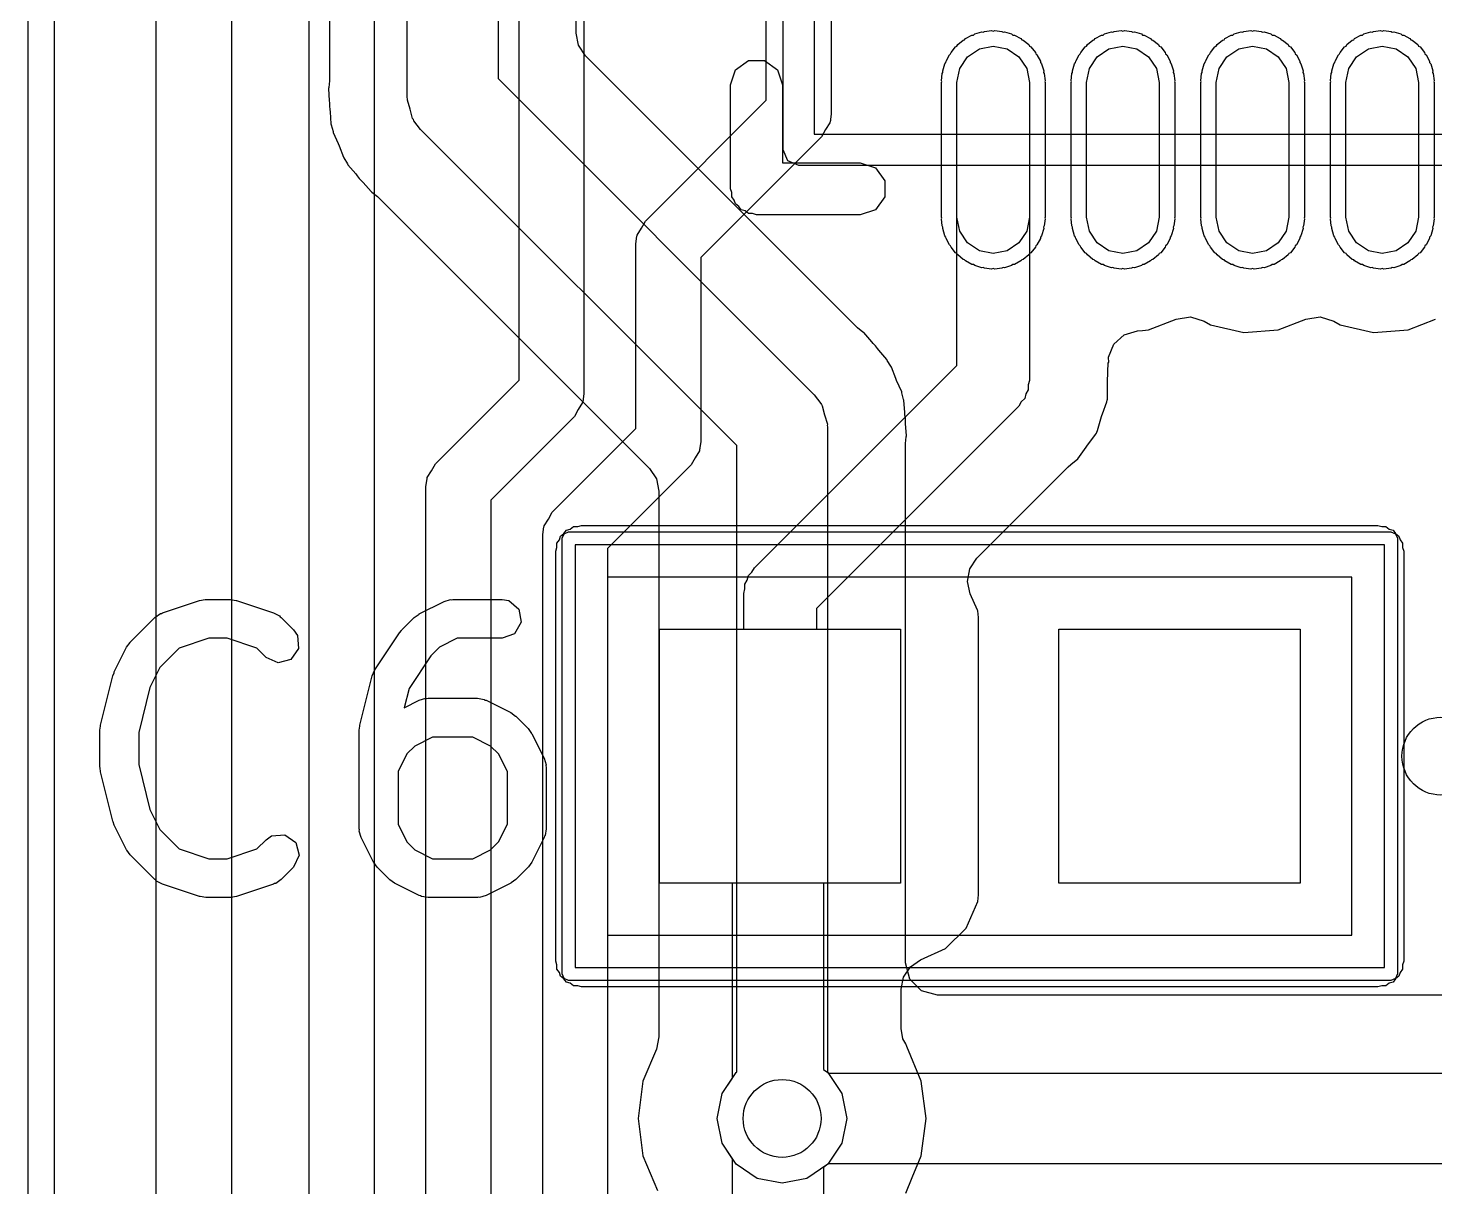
# Model space of a CAD drawing. Extents: x 2.76 to 4.68, y -4.29 to -3.
# Drawn here: x 2.7605 to 2.9741, y -3.6904 to -3.5145 of the extents above; entities that cross this region are included whole.
import ezdxf

# ---------------------------------------------------------------- set-up
doc = ezdxf.new("R2010")
doc.units = 0
doc.header["$MEASUREMENT"] = 0
doc.layers.add('BLACK', color=7, linetype='CONTINUOUS')

msp = doc.modelspace()

# ---------------------------------------------------------------- linework, layer by layer
at = {"layer": 'BLACK', "linetype": 'CONTINUOUS'}
for p, q in [((2.76055, -4.12598), (2.76055, -3.15748)), ((2.76449, -3.15748), (2.76449, -4.12598)), ((2.78, -4.06056), (2.78, -3.22239)), ((2.78, -3.52365), (2.78, -3.22239)), ((2.87516, -3.53295), (2.87516, -3.37547)), ((2.87988, -3.37783), (2.87988, -3.53059)), ((2.81811, -3.525), (2.81811, -3.39)), ((2.80628, -3.39254), (2.80628, -3.52246)), ((2.83189, -3.39285), (2.83189, -3.52215)), ((2.84372, -3.51522), (2.84372, -3.39978)), ((2.83508, -3.56791), (2.83508, -3.47)), ((2.84492, -3.47204), (2.84492, -3.56995)), ((2.7914, -3.47414), (2.7914, -3.8358)), ((2.80323, -3.83315), (2.80323, -3.4768)), ((2.81307, -3.47883), (2.81307, -3.83111)), ((2.8726, -3.52544), (2.8726, -3.50894)), ((2.88244, -3.50894), (2.88244, -3.52748)), ((2.84409, -3.51709), (2.84372, -3.51522)), ((2.90166, -3.51698), (2.90249, -3.51631)), ((2.90249, -3.51631), (2.90271, -3.51625)), ((2.90271, -3.51625), (2.90285, -3.51607)), ((2.90285, -3.51607), (2.9038, -3.51556)), ((2.9038, -3.51556), (2.90405, -3.51553)), ((2.90405, -3.51553), (2.90425, -3.51537)), ((2.90425, -3.51537), (2.90531, -3.51506)), ((2.90531, -3.51506), (2.90553, -3.51508)), ((2.90553, -3.51508), (2.90572, -3.51498)), ((2.90572, -3.51498), (2.90679, -3.51486)), ((2.90679, -3.51486), (2.90705, -3.51493)), ((2.90705, -3.51493), (2.90731, -3.51486)), ((2.90731, -3.51486), (2.90837, -3.51498)), ((2.90837, -3.51498), (2.90856, -3.51508)), ((2.90856, -3.51508), (2.90878, -3.51506)), ((2.90878, -3.51506), (2.90984, -3.51537)), ((2.90984, -3.51537), (2.91004, -3.51553)), ((2.91004, -3.51553), (2.9103, -3.51556)), ((2.9103, -3.51556), (2.91124, -3.51607)), ((2.91124, -3.51607), (2.91139, -3.51625)), ((2.91139, -3.51625), (2.9116, -3.51631)), ((2.9116, -3.51631), (2.91243, -3.51698)), ((2.92135, -3.51698), (2.92218, -3.51631)), ((2.92218, -3.51631), (2.92239, -3.51625)), ((2.92239, -3.51625), (2.92254, -3.51607)), ((2.92254, -3.51607), (2.92348, -3.51556)), ((2.92348, -3.51556), (2.92374, -3.51553)), ((2.92374, -3.51553), (2.92394, -3.51537)), ((2.92394, -3.51537), (2.925, -3.51506)), ((2.925, -3.51506), (2.92522, -3.51508)), ((2.92522, -3.51508), (2.92541, -3.51498)), ((2.92541, -3.51498), (2.92647, -3.51486)), ((2.92647, -3.51486), (2.92673, -3.51493)), ((2.92673, -3.51493), (2.92699, -3.51486)), ((2.92699, -3.51486), (2.92806, -3.51498)), ((2.92806, -3.51498), (2.92825, -3.51508)), ((2.92825, -3.51508), (2.92847, -3.51506)), ((2.92847, -3.51506), (2.92953, -3.51537)), ((2.92953, -3.51537), (2.92973, -3.51553)), ((2.92973, -3.51553), (2.92998, -3.51556)), ((2.92998, -3.51556), (2.93093, -3.51607)), ((2.93093, -3.51607), (2.93107, -3.51625)), ((2.93107, -3.51625), (2.93129, -3.51631)), ((2.93129, -3.51631), (2.93212, -3.51698)), ((2.94103, -3.51698), (2.94186, -3.51631)), ((2.94186, -3.51631), (2.94208, -3.51625)), ((2.94208, -3.51625), (2.94222, -3.51607)), ((2.94222, -3.51607), (2.94317, -3.51556)), ((2.94317, -3.51556), (2.94342, -3.51553)), ((2.94342, -3.51553), (2.94362, -3.51537)), ((2.94362, -3.51537), (2.94468, -3.51506)), ((2.94468, -3.51506), (2.9449, -3.51508)), ((2.9449, -3.51508), (2.94509, -3.51498)), ((2.94509, -3.51498), (2.94616, -3.51486)), ((2.94616, -3.51486), (2.94642, -3.51493)), ((2.94642, -3.51493), (2.94668, -3.51486)), ((2.94668, -3.51486), (2.94774, -3.51498)), ((2.94774, -3.51498), (2.94793, -3.51508)), ((2.94793, -3.51508), (2.94815, -3.51506)), ((2.94815, -3.51506), (2.94921, -3.51537)), ((2.94921, -3.51537), (2.94941, -3.51553)), ((2.94941, -3.51553), (2.94967, -3.51556)), ((2.94967, -3.51556), (2.95061, -3.51607)), ((2.95061, -3.51607), (2.95076, -3.51625)), ((2.95076, -3.51625), (2.95097, -3.51631)), ((2.95097, -3.51631), (2.9518, -3.51698)), ((2.96072, -3.51698), (2.96155, -3.51631)), ((2.96155, -3.51631), (2.96176, -3.51625)), ((2.96176, -3.51625), (2.96191, -3.51607)), ((2.96191, -3.51607), (2.96285, -3.51556)), ((2.96285, -3.51556), (2.96311, -3.51553)), ((2.96311, -3.51553), (2.96331, -3.51537)), ((2.96331, -3.51537), (2.96437, -3.51506)), ((2.96437, -3.51506), (2.96459, -3.51508)), ((2.96459, -3.51508), (2.96478, -3.51498)), ((2.96478, -3.51498), (2.96584, -3.51486)), ((2.96584, -3.51486), (2.9661, -3.51493)), ((2.9661, -3.51493), (2.96636, -3.51486)), ((2.96636, -3.51486), (2.96743, -3.51498)), ((2.96743, -3.51498), (2.96762, -3.51508)), ((2.96762, -3.51508), (2.96784, -3.51506)), ((2.96784, -3.51506), (2.9689, -3.51537)), ((2.9689, -3.51537), (2.9691, -3.51553)), ((2.9691, -3.51553), (2.96935, -3.51556)), ((2.96935, -3.51556), (2.9703, -3.51607)), ((2.9703, -3.51607), (2.97044, -3.51625)), ((2.97044, -3.51625), (2.97066, -3.51631)), ((2.97066, -3.51631), (2.97149, -3.51698)), ((2.84515, -3.51868), (2.84409, -3.51709)), ((2.88644, -3.55997), (2.84515, -3.51868)), ((2.89989, -3.51947), (2.9004, -3.51852)), ((2.9004, -3.51852), (2.90058, -3.51838)), ((2.90058, -3.51838), (2.90064, -3.51816)), ((2.90064, -3.51816), (2.90131, -3.51733)), ((2.90131, -3.51733), (2.90154, -3.51721)), ((2.90154, -3.51721), (2.90166, -3.51698)), ((2.90196, -3.52061), (2.90315, -3.51882)), ((2.90196, -3.52061), (2.90315, -3.51882)), ((2.90315, -3.51882), (2.90494, -3.51762)), ((2.90315, -3.51882), (2.90494, -3.51762)), ((2.90494, -3.51762), (2.90705, -3.5172)), ((2.90494, -3.51762), (2.90705, -3.5172)), ((2.90705, -3.5172), (2.90916, -3.51762)), ((2.90705, -3.5172), (2.90916, -3.51762)), ((2.90916, -3.51762), (2.91094, -3.51882)), ((2.90916, -3.51762), (2.91094, -3.51882)), ((2.91094, -3.51882), (2.91214, -3.52061)), ((2.91094, -3.51882), (2.91214, -3.52061)), ((2.91243, -3.51698), (2.91255, -3.51721)), ((2.91255, -3.51721), (2.91278, -3.51733)), ((2.91278, -3.51733), (2.91345, -3.51816)), ((2.91345, -3.51816), (2.91351, -3.51838)), ((2.91351, -3.51838), (2.91369, -3.51852)), ((2.91369, -3.51852), (2.9142, -3.51947)), ((2.91958, -3.51947), (2.92009, -3.51852)), ((2.92009, -3.51852), (2.92026, -3.51838)), ((2.92026, -3.51838), (2.92033, -3.51816)), ((2.92033, -3.51816), (2.921, -3.51733)), ((2.921, -3.51733), (2.92123, -3.51721)), ((2.92123, -3.51721), (2.92135, -3.51698)), ((2.92164, -3.52061), (2.92283, -3.51882)), ((2.92164, -3.52061), (2.92283, -3.51882)), ((2.92283, -3.51882), (2.92462, -3.51762)), ((2.92283, -3.51882), (2.92462, -3.51762)), ((2.92462, -3.51762), (2.92673, -3.5172)), ((2.92462, -3.51762), (2.92673, -3.5172)), ((2.92673, -3.5172), (2.92884, -3.51762)), ((2.92673, -3.5172), (2.92884, -3.51762)), ((2.92884, -3.51762), (2.93063, -3.51882)), ((2.92884, -3.51762), (2.93063, -3.51882)), ((2.93063, -3.51882), (2.93182, -3.52061)), ((2.93063, -3.51882), (2.93182, -3.52061)), ((2.93212, -3.51698), (2.93224, -3.51721)), ((2.93224, -3.51721), (2.93247, -3.51733)), ((2.93247, -3.51733), (2.93314, -3.51816)), ((2.93314, -3.51816), (2.9332, -3.51838)), ((2.9332, -3.51838), (2.93338, -3.51852)), ((2.93338, -3.51852), (2.93389, -3.51947)), ((2.93926, -3.51947), (2.93977, -3.51852)), ((2.93977, -3.51852), (2.93995, -3.51838)), ((2.93995, -3.51838), (2.94001, -3.51816)), ((2.94001, -3.51816), (2.94068, -3.51733)), ((2.94068, -3.51733), (2.94091, -3.51721)), ((2.94091, -3.51721), (2.94103, -3.51698)), ((2.94133, -3.52061), (2.94252, -3.51882)), ((2.94133, -3.52061), (2.94252, -3.51882)), ((2.94252, -3.51882), (2.94431, -3.51762)), ((2.94252, -3.51882), (2.94431, -3.51762)), ((2.94431, -3.51762), (2.94642, -3.5172)), ((2.94431, -3.51762), (2.94642, -3.5172)), ((2.94642, -3.5172), (2.94853, -3.51762)), ((2.94642, -3.5172), (2.94853, -3.51762)), ((2.94853, -3.51762), (2.95031, -3.51882)), ((2.94853, -3.51762), (2.95031, -3.51882)), ((2.95031, -3.51882), (2.95151, -3.52061)), ((2.95031, -3.51882), (2.95151, -3.52061)), ((2.9518, -3.51698), (2.95192, -3.51721)), ((2.95192, -3.51721), (2.95215, -3.51733)), ((2.95215, -3.51733), (2.95282, -3.51816)), ((2.95282, -3.51816), (2.95288, -3.51838)), ((2.95288, -3.51838), (2.95306, -3.51852)), ((2.95306, -3.51852), (2.95357, -3.51947)), ((2.95895, -3.51947), (2.95946, -3.51852)), ((2.95946, -3.51852), (2.95963, -3.51838)), ((2.95963, -3.51838), (2.9597, -3.51816)), ((2.9597, -3.51816), (2.96037, -3.51733)), ((2.96037, -3.51733), (2.9606, -3.51721)), ((2.9606, -3.51721), (2.96072, -3.51698)), ((2.96101, -3.52061), (2.9622, -3.51882)), ((2.96101, -3.52061), (2.9622, -3.51882)), ((2.9622, -3.51882), (2.96399, -3.51762)), ((2.9622, -3.51882), (2.96399, -3.51762)), ((2.96399, -3.51762), (2.9661, -3.5172)), ((2.96399, -3.51762), (2.9661, -3.5172)), ((2.9661, -3.5172), (2.96821, -3.51762)), ((2.9661, -3.5172), (2.96821, -3.51762)), ((2.96821, -3.51762), (2.97, -3.51882)), ((2.96821, -3.51762), (2.97, -3.51882)), ((2.97, -3.51882), (2.97119, -3.52061)), ((2.97, -3.51882), (2.97119, -3.52061)), ((2.97149, -3.51698), (2.97161, -3.51721)), ((2.97161, -3.51721), (2.97184, -3.51733)), ((2.97184, -3.51733), (2.97251, -3.51816)), ((2.97251, -3.51816), (2.97257, -3.51838)), ((2.97257, -3.51838), (2.97275, -3.51852)), ((2.97275, -3.51852), (2.97326, -3.51947)), ((2.86717, -3.52311), (2.86792, -3.5208)), ((2.86792, -3.5208), (2.86989, -3.51937)), ((2.86989, -3.51937), (2.87232, -3.51937)), ((2.87232, -3.51937), (2.87429, -3.5208)), ((2.87429, -3.5208), (2.87504, -3.52311)), ((2.89939, -3.52098), (2.8997, -3.51992)), ((2.89941, -3.5212), (2.89939, -3.52098)), ((2.8997, -3.51992), (2.89986, -3.51972)), ((2.89986, -3.51972), (2.89989, -3.51947)), ((2.90154, -3.52272), (2.90196, -3.52061)), ((2.90154, -3.52272), (2.90196, -3.52061)), ((2.91214, -3.52061), (2.91256, -3.52272)), ((2.91214, -3.52061), (2.91256, -3.52272)), ((2.9142, -3.51947), (2.91423, -3.51972)), ((2.91423, -3.51972), (2.91439, -3.51992)), ((2.91439, -3.51992), (2.91471, -3.52098)), ((2.91471, -3.52098), (2.91468, -3.5212)), ((2.91907, -3.52098), (2.91939, -3.51992)), ((2.9191, -3.5212), (2.91907, -3.52098)), ((2.91939, -3.51992), (2.91955, -3.51972)), ((2.91955, -3.51972), (2.91958, -3.51947)), ((2.92122, -3.52272), (2.92164, -3.52061)), ((2.92122, -3.52272), (2.92164, -3.52061)), ((2.93182, -3.52061), (2.93224, -3.52272)), ((2.93182, -3.52061), (2.93224, -3.52272)), ((2.93389, -3.51947), (2.93391, -3.51972)), ((2.93391, -3.51972), (2.93408, -3.51992)), ((2.93408, -3.51992), (2.93439, -3.52098)), ((2.93439, -3.52098), (2.93437, -3.5212)), ((2.93876, -3.52098), (2.93907, -3.51992)), ((2.93878, -3.5212), (2.93876, -3.52098)), ((2.93907, -3.51992), (2.93923, -3.51972)), ((2.93923, -3.51972), (2.93926, -3.51947)), ((2.94091, -3.52272), (2.94133, -3.52061)), ((2.94091, -3.52272), (2.94133, -3.52061)), ((2.95151, -3.52061), (2.95193, -3.52272)), ((2.95151, -3.52061), (2.95193, -3.52272)), ((2.95357, -3.51947), (2.9536, -3.51972)), ((2.9536, -3.51972), (2.95376, -3.51992)), ((2.95376, -3.51992), (2.95408, -3.52098)), ((2.95408, -3.52098), (2.95405, -3.5212)), ((2.95844, -3.52098), (2.95876, -3.51992)), ((2.95847, -3.5212), (2.95844, -3.52098)), ((2.95876, -3.51992), (2.95892, -3.51972)), ((2.95892, -3.51972), (2.95895, -3.51947)), ((2.96059, -3.52272), (2.96101, -3.52061)), ((2.96059, -3.52272), (2.96101, -3.52061)), ((2.97119, -3.52061), (2.97161, -3.52272)), ((2.97119, -3.52061), (2.97161, -3.52272)), ((2.97326, -3.51947), (2.97328, -3.51972)), ((2.97328, -3.51972), (2.97345, -3.51992)), ((2.97345, -3.51992), (2.97376, -3.52098)), ((2.97376, -3.52098), (2.97374, -3.5212)), ((2.80628, -3.52246), (2.80617, -3.5235)), ((2.83189, -3.52215), (2.87987, -3.57013)), ((2.86717, -3.53886), (2.86717, -3.52311)), ((2.87504, -3.52311), (2.87504, -3.53492)), ((2.89917, -3.52272), (2.89923, -3.52259)), ((2.89917, -3.54319), (2.89917, -3.52272)), ((2.89919, -3.52246), (2.89931, -3.52139)), ((2.89923, -3.52259), (2.89919, -3.52246)), ((2.89931, -3.52139), (2.89941, -3.5212)), ((2.90154, -3.53295), (2.90154, -3.52272)), ((2.90154, -3.54319), (2.90154, -3.52272)), ((2.91256, -3.52272), (2.91256, -3.53295)), ((2.91256, -3.52272), (2.91256, -3.54319)), ((2.91468, -3.5212), (2.91479, -3.52139)), ((2.91479, -3.52139), (2.91491, -3.52246)), ((2.91491, -3.52246), (2.91487, -3.52259)), ((2.91487, -3.52259), (2.91492, -3.52272)), ((2.91492, -3.52272), (2.91492, -3.54319)), ((2.91886, -3.52272), (2.91891, -3.52259)), ((2.91886, -3.54319), (2.91886, -3.52272)), ((2.91887, -3.52246), (2.91899, -3.52139)), ((2.91891, -3.52259), (2.91887, -3.52246)), ((2.91899, -3.52139), (2.9191, -3.5212)), ((2.92122, -3.54319), (2.92122, -3.52272)), ((2.92122, -3.54319), (2.92122, -3.52272)), ((2.93224, -3.52272), (2.93224, -3.54319)), ((2.93224, -3.52272), (2.93224, -3.54319)), ((2.93437, -3.5212), (2.93447, -3.52139)), ((2.93447, -3.52139), (2.93459, -3.52246)), ((2.93459, -3.52246), (2.93455, -3.52259)), ((2.93455, -3.52259), (2.93461, -3.52272)), ((2.93461, -3.52272), (2.93461, -3.54319)), ((2.93854, -3.52272), (2.9386, -3.52259)), ((2.93854, -3.54319), (2.93854, -3.52272)), ((2.93856, -3.52246), (2.93868, -3.52139)), ((2.9386, -3.52259), (2.93856, -3.52246)), ((2.93868, -3.52139), (2.93878, -3.5212)), ((2.94091, -3.54319), (2.94091, -3.52272)), ((2.94091, -3.54319), (2.94091, -3.52272)), ((2.95193, -3.52272), (2.95193, -3.54319)), ((2.95193, -3.52272), (2.95193, -3.54319)), ((2.95405, -3.5212), (2.95416, -3.52139)), ((2.95416, -3.52139), (2.95428, -3.52246)), ((2.95428, -3.52246), (2.95424, -3.52259)), ((2.95424, -3.52259), (2.95429, -3.52272)), ((2.95429, -3.52272), (2.95429, -3.54319)), ((2.95823, -3.52272), (2.95828, -3.52259)), ((2.95823, -3.54319), (2.95823, -3.52272)), ((2.95824, -3.52246), (2.95836, -3.52139)), ((2.95828, -3.52259), (2.95824, -3.52246)), ((2.95836, -3.52139), (2.95847, -3.5212)), ((2.96059, -3.54319), (2.96059, -3.52272)), ((2.96059, -3.54319), (2.96059, -3.52272)), ((2.97161, -3.52272), (2.97161, -3.54319)), ((2.97161, -3.52272), (2.97161, -3.54319)), ((2.97374, -3.5212), (2.97384, -3.52139)), ((2.97384, -3.52139), (2.97396, -3.52246)), ((2.97396, -3.52246), (2.97392, -3.52259)), ((2.97392, -3.52259), (2.97398, -3.52272)), ((2.97398, -3.52272), (2.97398, -3.54319)), ((2.78, -4.06056), (2.78, -3.52365)), ((2.80617, -3.5235), (2.80614, -3.52365)), ((2.80614, -3.52365), (2.80627, -3.5255)), ((2.81816, -3.52521), (2.81811, -3.525)), ((2.81812, -3.52542), (2.81816, -3.52521)), ((2.81855, -3.5268), (2.81812, -3.52542)), ((2.85424, -3.5438), (2.8726, -3.52544)), ((2.80627, -3.5255), (2.80628, -3.52584)), ((2.80628, -3.52584), (2.80628, -3.52634)), ((2.80628, -3.52634), (2.80635, -3.52683)), ((2.80635, -3.52683), (2.80639, -3.52718)), ((2.80639, -3.52718), (2.80652, -3.52902)), ((2.8189, -3.5282), (2.81855, -3.5268)), ((2.88244, -3.52748), (2.88232, -3.52835)), ((2.80652, -3.52902), (2.80657, -3.52916)), ((2.80657, -3.52916), (2.80683, -3.53018)), ((2.81904, -3.52836), (2.8189, -3.5282)), ((2.8191, -3.52856), (2.81904, -3.52836)), ((2.82013, -3.52987), (2.8191, -3.52856)), ((2.88224, -3.52887), (2.88158, -3.52989)), ((2.88228, -3.52862), (2.88224, -3.52887)), ((2.88233, -3.52853), (2.88228, -3.52862)), ((2.88232, -3.52835), (2.88233, -3.52853)), ((2.80683, -3.53018), (2.80685, -3.5303)), ((2.80685, -3.5303), (2.80685, -3.53033)), ((2.80685, -3.53033), (2.80762, -3.53201)), ((2.86811, -3.57785), (2.82013, -3.52987)), ((2.881, -3.53096), (2.86264, -3.54932)), ((2.87988, -3.53059), (3.03264, -3.53059)), ((2.88158, -3.52989), (2.881, -3.53096)), ((2.80762, -3.53201), (2.80775, -3.53233)), ((2.80775, -3.53233), (2.8084, -3.53406)), ((2.87585, -3.53462), (2.87516, -3.53295)), ((2.90154, -3.56567), (2.90154, -3.53295)), ((2.91256, -3.53295), (2.91256, -3.56795)), ((2.8084, -3.53406), (2.80849, -3.53419)), ((2.80849, -3.53419), (2.80903, -3.53508)), ((2.80903, -3.53508), (2.80909, -3.53523)), ((2.80909, -3.53523), (2.8103, -3.53662)), ((2.87504, -3.53492), (2.88685, -3.53492)), ((2.87752, -3.53531), (2.87585, -3.53462)), ((3.035, -3.53531), (2.87752, -3.53531)), ((2.88685, -3.53492), (2.88916, -3.53567)), ((2.88916, -3.53567), (2.89059, -3.53764)), ((2.8103, -3.53662), (2.81052, -3.53689)), ((2.81052, -3.53689), (2.81082, -3.53729)), ((2.81082, -3.53729), (2.81117, -3.53764)), ((2.81117, -3.53764), (2.8114, -3.5379)), ((2.8114, -3.5379), (2.81261, -3.53929)), ((2.89059, -3.53764), (2.89059, -3.54007)), ((2.81261, -3.53929), (2.81274, -3.53938)), ((2.81274, -3.53938), (2.81356, -3.54003)), ((2.81356, -3.54003), (2.85485, -3.58132)), ((2.86736, -3.53945), (2.86717, -3.53886)), ((2.86736, -3.54007), (2.86736, -3.53945)), ((2.86772, -3.54058), (2.86736, -3.54007)), ((2.89059, -3.54007), (2.88916, -3.54204)), ((2.86792, -3.54117), (2.86772, -3.54058)), ((2.86842, -3.54154), (2.86792, -3.54117)), ((2.86879, -3.54204), (2.86842, -3.54154)), ((2.86938, -3.54224), (2.86879, -3.54204)), ((2.86989, -3.5426), (2.86938, -3.54224)), ((2.88916, -3.54204), (2.88685, -3.5428)), ((2.85365, -3.54487), (2.85424, -3.5438)), ((2.87051, -3.5426), (2.86989, -3.5426)), ((2.8711, -3.5428), (2.87051, -3.5426)), ((2.88685, -3.5428), (2.8711, -3.5428)), ((2.89923, -3.54332), (2.89917, -3.54319)), ((2.89919, -3.54345), (2.89923, -3.54332)), ((2.89931, -3.54451), (2.89919, -3.54345)), ((2.89941, -3.5447), (2.89931, -3.54451)), ((2.90196, -3.5453), (2.90154, -3.54319)), ((2.91256, -3.54319), (2.91214, -3.5453)), ((2.91479, -3.54451), (2.91468, -3.5447)), ((2.91491, -3.54345), (2.91479, -3.54451)), ((2.91492, -3.54319), (2.91487, -3.54332)), ((2.91487, -3.54332), (2.91491, -3.54345)), ((2.91891, -3.54332), (2.91886, -3.54319)), ((2.91887, -3.54345), (2.91891, -3.54332)), ((2.91899, -3.54451), (2.91887, -3.54345)), ((2.9191, -3.5447), (2.91899, -3.54451)), ((2.92164, -3.5453), (2.92122, -3.54319)), ((2.92164, -3.5453), (2.92122, -3.54319)), ((2.93224, -3.54319), (2.93182, -3.5453)), ((2.93224, -3.54319), (2.93182, -3.5453)), ((2.93447, -3.54451), (2.93437, -3.5447)), ((2.93459, -3.54345), (2.93447, -3.54451)), ((2.93461, -3.54319), (2.93455, -3.54332)), ((2.93455, -3.54332), (2.93459, -3.54345)), ((2.9386, -3.54332), (2.93854, -3.54319)), ((2.93856, -3.54345), (2.9386, -3.54332)), ((2.93868, -3.54451), (2.93856, -3.54345)), ((2.93878, -3.5447), (2.93868, -3.54451)), ((2.94133, -3.5453), (2.94091, -3.54319)), ((2.94133, -3.5453), (2.94091, -3.54319)), ((2.95193, -3.54319), (2.95151, -3.5453)), ((2.95193, -3.54319), (2.95151, -3.5453)), ((2.95416, -3.54451), (2.95405, -3.5447)), ((2.95428, -3.54345), (2.95416, -3.54451)), ((2.95429, -3.54319), (2.95424, -3.54332)), ((2.95424, -3.54332), (2.95428, -3.54345)), ((2.95828, -3.54332), (2.95823, -3.54319)), ((2.95824, -3.54345), (2.95828, -3.54332)), ((2.95836, -3.54451), (2.95824, -3.54345)), ((2.95847, -3.5447), (2.95836, -3.54451)), ((2.96101, -3.5453), (2.96059, -3.54319)), ((2.96101, -3.5453), (2.96059, -3.54319)), ((2.97161, -3.54319), (2.97119, -3.5453)), ((2.97161, -3.54319), (2.97119, -3.5453)), ((2.97384, -3.54451), (2.97374, -3.5447)), ((2.97396, -3.54345), (2.97384, -3.54451)), ((2.97398, -3.54319), (2.97392, -3.54332)), ((2.97392, -3.54332), (2.97396, -3.54345)), ((2.8528, -3.54728), (2.85292, -3.54641)), ((2.85291, -3.54624), (2.85296, -3.54614)), ((2.85292, -3.54641), (2.85291, -3.54624)), ((2.85296, -3.54614), (2.85299, -3.5459)), ((2.85299, -3.5459), (2.85365, -3.54487)), ((2.89939, -3.54492), (2.89941, -3.5447)), ((2.8997, -3.54599), (2.89939, -3.54492)), ((2.89986, -3.54619), (2.8997, -3.54599)), ((2.89989, -3.54644), (2.89986, -3.54619)), ((2.9004, -3.54738), (2.89989, -3.54644)), ((2.90315, -3.54709), (2.90196, -3.5453)), ((2.91214, -3.5453), (2.91094, -3.54709)), ((2.9142, -3.54644), (2.91369, -3.54738)), ((2.91423, -3.54619), (2.9142, -3.54644)), ((2.91439, -3.54599), (2.91423, -3.54619)), ((2.91471, -3.54492), (2.91439, -3.54599)), ((2.91468, -3.5447), (2.91471, -3.54492)), ((2.91907, -3.54492), (2.9191, -3.5447)), ((2.91939, -3.54599), (2.91907, -3.54492)), ((2.91955, -3.54619), (2.91939, -3.54599)), ((2.91958, -3.54644), (2.91955, -3.54619)), ((2.92009, -3.54738), (2.91958, -3.54644)), ((2.92283, -3.54709), (2.92164, -3.5453)), ((2.92283, -3.54709), (2.92164, -3.5453)), ((2.93182, -3.5453), (2.93063, -3.54709)), ((2.93182, -3.5453), (2.93063, -3.54709)), ((2.93389, -3.54644), (2.93338, -3.54738)), ((2.93391, -3.54619), (2.93389, -3.54644)), ((2.93408, -3.54599), (2.93391, -3.54619)), ((2.93439, -3.54492), (2.93408, -3.54599)), ((2.93437, -3.5447), (2.93439, -3.54492)), ((2.93876, -3.54492), (2.93878, -3.5447)), ((2.93907, -3.54599), (2.93876, -3.54492)), ((2.93923, -3.54619), (2.93907, -3.54599)), ((2.93926, -3.54644), (2.93923, -3.54619)), ((2.93977, -3.54738), (2.93926, -3.54644)), ((2.94252, -3.54709), (2.94133, -3.5453)), ((2.94252, -3.54709), (2.94133, -3.5453)), ((2.95151, -3.5453), (2.95031, -3.54709)), ((2.95151, -3.5453), (2.95031, -3.54709)), ((2.95357, -3.54644), (2.95306, -3.54738)), ((2.9536, -3.54619), (2.95357, -3.54644)), ((2.95376, -3.54599), (2.9536, -3.54619)), ((2.95408, -3.54492), (2.95376, -3.54599)), ((2.95405, -3.5447), (2.95408, -3.54492)), ((2.95844, -3.54492), (2.95847, -3.5447)), ((2.95876, -3.54599), (2.95844, -3.54492)), ((2.95892, -3.54619), (2.95876, -3.54599)), ((2.95895, -3.54644), (2.95892, -3.54619)), ((2.95946, -3.54738), (2.95895, -3.54644)), ((2.9622, -3.54709), (2.96101, -3.5453)), ((2.9622, -3.54709), (2.96101, -3.5453)), ((2.97119, -3.5453), (2.97, -3.54709)), ((2.97119, -3.5453), (2.97, -3.54709)), ((2.97326, -3.54644), (2.97275, -3.54738)), ((2.97328, -3.54619), (2.97326, -3.54644)), ((2.97345, -3.54599), (2.97328, -3.54619)), ((2.97376, -3.54492), (2.97345, -3.54599)), ((2.97374, -3.5447), (2.97376, -3.54492)), ((2.8528, -3.57524), (2.8528, -3.54728)), ((2.90058, -3.54753), (2.9004, -3.54738)), ((2.90064, -3.54775), (2.90058, -3.54753)), ((2.90131, -3.54857), (2.90064, -3.54775)), ((2.90154, -3.5487), (2.90131, -3.54857)), ((2.90166, -3.54892), (2.90154, -3.5487)), ((2.90249, -3.54959), (2.90166, -3.54892)), ((2.90494, -3.54828), (2.90315, -3.54709)), ((2.90705, -3.5487), (2.90494, -3.54828)), ((2.90916, -3.54828), (2.90705, -3.5487)), ((2.91094, -3.54709), (2.90916, -3.54828)), ((2.91243, -3.54892), (2.9116, -3.54959)), ((2.91255, -3.5487), (2.91243, -3.54892)), ((2.91278, -3.54857), (2.91255, -3.5487)), ((2.91345, -3.54775), (2.91278, -3.54857)), ((2.91351, -3.54753), (2.91345, -3.54775)), ((2.91369, -3.54738), (2.91351, -3.54753)), ((2.92026, -3.54753), (2.92009, -3.54738)), ((2.92033, -3.54775), (2.92026, -3.54753)), ((2.921, -3.54857), (2.92033, -3.54775)), ((2.92123, -3.5487), (2.921, -3.54857)), ((2.92135, -3.54892), (2.92123, -3.5487)), ((2.92218, -3.54959), (2.92135, -3.54892)), ((2.92462, -3.54828), (2.92283, -3.54709)), ((2.92462, -3.54828), (2.92283, -3.54709)), ((2.92673, -3.5487), (2.92462, -3.54828)), ((2.92673, -3.5487), (2.92462, -3.54828)), ((2.92884, -3.54828), (2.92673, -3.5487)), ((2.92884, -3.54828), (2.92673, -3.5487)), ((2.93063, -3.54709), (2.92884, -3.54828)), ((2.93063, -3.54709), (2.92884, -3.54828)), ((2.93212, -3.54892), (2.93129, -3.54959)), ((2.93224, -3.5487), (2.93212, -3.54892)), ((2.93247, -3.54857), (2.93224, -3.5487)), ((2.93314, -3.54775), (2.93247, -3.54857)), ((2.9332, -3.54753), (2.93314, -3.54775)), ((2.93338, -3.54738), (2.9332, -3.54753)), ((2.93995, -3.54753), (2.93977, -3.54738)), ((2.94001, -3.54775), (2.93995, -3.54753)), ((2.94068, -3.54857), (2.94001, -3.54775)), ((2.94091, -3.5487), (2.94068, -3.54857)), ((2.94103, -3.54892), (2.94091, -3.5487)), ((2.94186, -3.54959), (2.94103, -3.54892)), ((2.94431, -3.54828), (2.94252, -3.54709)), ((2.94431, -3.54828), (2.94252, -3.54709)), ((2.94642, -3.5487), (2.94431, -3.54828)), ((2.94642, -3.5487), (2.94431, -3.54828)), ((2.94853, -3.54828), (2.94642, -3.5487)), ((2.94853, -3.54828), (2.94642, -3.5487)), ((2.95031, -3.54709), (2.94853, -3.54828)), ((2.95031, -3.54709), (2.94853, -3.54828)), ((2.9518, -3.54892), (2.95097, -3.54959)), ((2.95192, -3.5487), (2.9518, -3.54892)), ((2.95215, -3.54857), (2.95192, -3.5487)), ((2.95282, -3.54775), (2.95215, -3.54857)), ((2.95288, -3.54753), (2.95282, -3.54775)), ((2.95306, -3.54738), (2.95288, -3.54753)), ((2.95963, -3.54753), (2.95946, -3.54738)), ((2.9597, -3.54775), (2.95963, -3.54753)), ((2.96037, -3.54857), (2.9597, -3.54775)), ((2.9606, -3.5487), (2.96037, -3.54857)), ((2.96072, -3.54892), (2.9606, -3.5487)), ((2.96155, -3.54959), (2.96072, -3.54892)), ((2.96399, -3.54828), (2.9622, -3.54709)), ((2.96399, -3.54828), (2.9622, -3.54709)), ((2.9661, -3.5487), (2.96399, -3.54828)), ((2.9661, -3.5487), (2.96399, -3.54828)), ((2.96821, -3.54828), (2.9661, -3.5487)), ((2.96821, -3.54828), (2.9661, -3.5487)), ((2.97, -3.54709), (2.96821, -3.54828)), ((2.97, -3.54709), (2.96821, -3.54828)), ((2.97149, -3.54892), (2.97066, -3.54959)), ((2.97161, -3.5487), (2.97149, -3.54892)), ((2.97184, -3.54857), (2.97161, -3.5487)), ((2.97251, -3.54775), (2.97184, -3.54857)), ((2.97257, -3.54753), (2.97251, -3.54775)), ((2.97275, -3.54738), (2.97257, -3.54753)), ((2.86264, -3.54932), (2.86264, -3.57728)), ((2.90271, -3.54966), (2.90249, -3.54959)), ((2.90285, -3.54983), (2.90271, -3.54966)), ((2.9038, -3.55034), (2.90285, -3.54983)), ((2.90405, -3.55037), (2.9038, -3.55034)), ((2.90425, -3.55053), (2.90405, -3.55037)), ((2.90531, -3.55085), (2.90425, -3.55053)), ((2.90553, -3.55082), (2.90531, -3.55085)), ((2.90572, -3.55093), (2.90553, -3.55082)), ((2.90679, -3.55105), (2.90572, -3.55093)), ((2.90705, -3.55097), (2.90679, -3.55105)), ((2.90731, -3.55105), (2.90705, -3.55097)), ((2.90837, -3.55093), (2.90731, -3.55105)), ((2.90856, -3.55082), (2.90837, -3.55093)), ((2.90878, -3.55085), (2.90856, -3.55082)), ((2.90984, -3.55053), (2.90878, -3.55085)), ((2.91004, -3.55037), (2.90984, -3.55053)), ((2.9103, -3.55034), (2.91004, -3.55037)), ((2.91124, -3.54983), (2.9103, -3.55034)), ((2.91139, -3.54966), (2.91124, -3.54983)), ((2.9116, -3.54959), (2.91139, -3.54966)), ((2.92239, -3.54966), (2.92218, -3.54959)), ((2.92254, -3.54983), (2.92239, -3.54966)), ((2.92348, -3.55034), (2.92254, -3.54983)), ((2.92374, -3.55037), (2.92348, -3.55034)), ((2.92394, -3.55053), (2.92374, -3.55037)), ((2.925, -3.55085), (2.92394, -3.55053)), ((2.92522, -3.55082), (2.925, -3.55085)), ((2.92541, -3.55093), (2.92522, -3.55082)), ((2.92647, -3.55105), (2.92541, -3.55093)), ((2.92673, -3.55097), (2.92647, -3.55105)), ((2.92699, -3.55105), (2.92673, -3.55097)), ((2.92806, -3.55093), (2.92699, -3.55105)), ((2.92825, -3.55082), (2.92806, -3.55093)), ((2.92847, -3.55085), (2.92825, -3.55082)), ((2.92953, -3.55053), (2.92847, -3.55085)), ((2.92973, -3.55037), (2.92953, -3.55053)), ((2.92998, -3.55034), (2.92973, -3.55037)), ((2.93093, -3.54983), (2.92998, -3.55034)), ((2.93107, -3.54966), (2.93093, -3.54983)), ((2.93129, -3.54959), (2.93107, -3.54966)), ((2.94208, -3.54966), (2.94186, -3.54959)), ((2.94222, -3.54983), (2.94208, -3.54966)), ((2.94317, -3.55034), (2.94222, -3.54983)), ((2.94342, -3.55037), (2.94317, -3.55034)), ((2.94362, -3.55053), (2.94342, -3.55037)), ((2.94468, -3.55085), (2.94362, -3.55053)), ((2.9449, -3.55082), (2.94468, -3.55085)), ((2.94509, -3.55093), (2.9449, -3.55082)), ((2.94616, -3.55105), (2.94509, -3.55093)), ((2.94642, -3.55097), (2.94616, -3.55105)), ((2.94668, -3.55105), (2.94642, -3.55097)), ((2.94774, -3.55093), (2.94668, -3.55105)), ((2.94793, -3.55082), (2.94774, -3.55093)), ((2.94815, -3.55085), (2.94793, -3.55082)), ((2.94921, -3.55053), (2.94815, -3.55085)), ((2.94941, -3.55037), (2.94921, -3.55053)), ((2.94967, -3.55034), (2.94941, -3.55037)), ((2.95061, -3.54983), (2.94967, -3.55034)), ((2.95076, -3.54966), (2.95061, -3.54983)), ((2.95097, -3.54959), (2.95076, -3.54966)), ((2.96176, -3.54966), (2.96155, -3.54959)), ((2.96191, -3.54983), (2.96176, -3.54966)), ((2.96285, -3.55034), (2.96191, -3.54983)), ((2.96311, -3.55037), (2.96285, -3.55034)), ((2.96331, -3.55053), (2.96311, -3.55037)), ((2.96437, -3.55085), (2.96331, -3.55053)), ((2.96459, -3.55082), (2.96437, -3.55085)), ((2.96478, -3.55093), (2.96459, -3.55082)), ((2.96584, -3.55105), (2.96478, -3.55093)), ((2.9661, -3.55097), (2.96584, -3.55105)), ((2.96636, -3.55105), (2.9661, -3.55097)), ((2.96743, -3.55093), (2.96636, -3.55105)), ((2.96762, -3.55082), (2.96743, -3.55093)), ((2.96784, -3.55085), (2.96762, -3.55082)), ((2.9689, -3.55053), (2.96784, -3.55085)), ((2.9691, -3.55037), (2.9689, -3.55053)), ((2.96935, -3.55034), (2.9691, -3.55037)), ((2.9703, -3.54983), (2.96935, -3.55034)), ((2.97044, -3.54966), (2.9703, -3.54983)), ((2.97066, -3.54959), (2.97044, -3.54966)), ((2.93063, -3.56029), (2.93482, -3.55864)), ((2.93482, -3.55864), (2.93697, -3.55832)), ((2.93697, -3.55832), (2.93905, -3.55896)), ((2.93905, -3.55896), (2.94001, -3.55952)), ((2.94001, -3.55952), (2.94511, -3.56068)), ((2.95032, -3.56029), (2.95451, -3.55864)), ((2.95451, -3.55864), (2.95666, -3.55832)), ((2.95666, -3.55832), (2.95873, -3.55896)), ((2.95873, -3.55896), (2.95969, -3.55952)), ((2.95969, -3.55952), (2.96479, -3.56068)), ((2.97001, -3.56029), (2.97419, -3.55864)), ((2.88726, -3.56062), (2.88644, -3.55997)), ((2.88739, -3.56071), (2.88726, -3.56062)), ((2.8886, -3.5621), (2.88739, -3.56071)), ((2.92536, -3.56246), (2.92694, -3.56103)), ((2.92694, -3.56103), (2.92897, -3.56041)), ((2.92897, -3.56041), (2.92971, -3.56036)), ((2.92971, -3.56036), (2.93063, -3.56029)), ((2.94511, -3.56068), (2.95032, -3.56029)), ((2.96479, -3.56068), (2.97001, -3.56029)), ((2.88883, -3.56236), (2.8886, -3.5621)), ((2.88918, -3.56271), (2.88883, -3.56236)), ((2.88948, -3.56311), (2.88918, -3.56271)), ((2.88918, -3.56271), (2.88918, -3.56271)), ((2.88918, -3.56271), (2.88918, -3.56271)), ((2.8897, -3.56338), (2.88948, -3.56311)), ((2.89091, -3.56477), (2.8897, -3.56338)), ((2.92453, -3.56442), (2.92536, -3.56246)), ((2.87079, -3.59642), (2.90154, -3.56567)), ((2.89097, -3.56492), (2.89091, -3.56477)), ((2.89151, -3.56581), (2.89097, -3.56492)), ((2.8916, -3.56594), (2.89151, -3.56581)), ((2.89225, -3.56767), (2.8916, -3.56594)), ((2.92439, -3.56819), (2.9245, -3.56525)), ((2.9245, -3.56525), (2.92457, -3.56526)), ((2.92457, -3.56526), (2.92453, -3.56442)), ((2.82239, -3.5806), (2.83508, -3.56791)), ((2.89238, -3.56799), (2.89225, -3.56767)), ((2.89315, -3.56967), (2.89238, -3.56799)), ((2.91256, -3.56795), (2.91237, -3.56865)), ((2.84492, -3.56995), (2.8448, -3.57081)), ((2.87987, -3.57013), (2.8809, -3.57144)), ((2.89317, -3.56982), (2.89315, -3.56967)), ((2.89315, -3.56967), (2.89315, -3.56967)), ((2.89343, -3.57084), (2.89317, -3.56982)), ((2.91201, -3.57001), (2.91182, -3.57071)), ((2.91237, -3.56938), (2.91201, -3.57001)), ((2.91237, -3.56865), (2.91237, -3.56938)), ((2.92439, -3.56837), (2.92439, -3.56819)), ((2.92439, -3.57081), (2.92439, -3.56837)), ((2.84406, -3.57236), (2.84348, -3.57342)), ((2.84472, -3.57133), (2.84406, -3.57236)), ((2.84476, -3.57109), (2.84472, -3.57133)), ((2.84481, -3.57099), (2.84476, -3.57109)), ((2.8448, -3.57081), (2.84481, -3.57099)), ((2.91094, -3.57185), (2.8802, -3.6026)), ((2.8809, -3.57144), (2.88096, -3.57164)), ((2.88096, -3.57164), (2.8811, -3.5718)), ((2.8811, -3.5718), (2.88145, -3.5732)), ((2.89348, -3.57098), (2.89343, -3.57084)), ((2.89361, -3.57282), (2.89348, -3.57098)), ((2.91131, -3.57122), (2.91094, -3.57185)), ((2.91182, -3.57071), (2.91131, -3.57122)), ((2.92364, -3.57305), (2.92428, -3.57121)), ((2.92428, -3.57121), (2.92436, -3.57098)), ((2.92428, -3.57121), (2.92428, -3.57121)), ((2.92436, -3.57098), (2.92439, -3.57081)), ((2.84348, -3.57342), (2.83079, -3.58612)), ((2.88145, -3.5732), (2.88188, -3.57458)), ((2.89365, -3.57317), (2.89361, -3.57282)), ((2.89372, -3.57366), (2.89365, -3.57317)), ((2.89372, -3.57416), (2.89372, -3.57366)), ((2.89373, -3.5745), (2.89372, -3.57416)), ((2.89386, -3.57635), (2.89373, -3.5745)), ((2.92285, -3.57556), (2.9235, -3.57346)), ((2.9235, -3.57346), (2.92355, -3.57329)), ((2.92355, -3.57329), (2.92364, -3.57305)), ((2.8401, -3.58794), (2.8528, -3.57524)), ((2.88188, -3.57458), (2.88184, -3.57479)), ((2.88184, -3.57479), (2.88189, -3.575)), ((2.88189, -3.575), (2.88189, -3.67299)), ((2.89372, -3.57754), (2.89383, -3.5765)), ((2.89383, -3.5765), (2.89386, -3.57635)), ((2.92125, -3.57792), (2.92255, -3.57615)), ((2.92255, -3.57615), (2.9227, -3.57595)), ((2.92255, -3.57615), (2.92255, -3.57615)), ((2.9227, -3.57595), (2.92278, -3.5758)), ((2.92278, -3.5758), (2.92285, -3.57556)), ((2.92285, -3.57556), (2.92285, -3.57556)), ((2.86244, -3.57867), (2.86178, -3.57969)), ((2.86247, -3.57842), (2.86244, -3.57867)), ((2.86253, -3.57833), (2.86247, -3.57842)), ((2.86264, -3.57728), (2.86251, -3.57815)), ((2.86251, -3.57815), (2.86253, -3.57833)), ((2.86811, -3.67299), (2.86811, -3.57785)), ((2.89372, -3.6564), (2.89372, -3.57754)), ((2.9199, -3.57988), (2.92114, -3.57807)), ((2.92114, -3.57807), (2.92125, -3.57792)), ((2.8218, -3.58167), (2.82239, -3.5806)), ((2.8612, -3.58076), (2.8485, -3.59346)), ((2.86178, -3.57969), (2.8612, -3.58076)), ((2.91843, -3.5811), (2.91884, -3.58073)), ((2.91884, -3.58073), (2.9199, -3.57988)), ((2.82106, -3.58303), (2.82111, -3.58294)), ((2.82107, -3.58321), (2.82106, -3.58303)), ((2.82111, -3.58294), (2.82114, -3.58269)), ((2.82114, -3.58269), (2.8218, -3.58167)), ((2.85485, -3.58132), (2.85591, -3.58291)), ((2.85591, -3.58291), (2.85628, -3.58478)), ((2.90458, -3.59495), (2.91843, -3.5811)), ((2.82094, -3.58408), (2.82107, -3.58321)), ((2.82094, -3.82087), (2.82094, -3.58408)), ((2.85628, -3.58478), (2.85628, -3.66759)), ((2.83079, -3.58612), (2.83079, -3.81883)), ((2.83886, -3.59003), (2.83952, -3.58901)), ((2.83952, -3.58901), (2.8401, -3.58794)), ((2.83866, -3.59142), (2.83879, -3.59055)), ((2.83866, -3.76709), (2.83866, -3.59142)), ((2.83877, -3.59037), (2.83883, -3.59028)), ((2.83879, -3.59055), (2.83877, -3.59037)), ((2.83883, -3.59028), (2.83886, -3.59003)), ((2.84119, -3.59218), (2.84138, -3.59158)), ((2.84138, -3.59158), (2.84189, -3.59122)), ((2.84161, -3.59193), (2.8419, -3.59123)), ((2.84189, -3.59122), (2.84225, -3.59071)), ((2.8419, -3.59123), (2.8426, -3.59094)), ((2.84225, -3.59071), (2.84285, -3.59052)), ((2.8426, -3.59094), (2.9674, -3.59094)), ((2.84285, -3.59052), (2.84335, -3.59015)), ((2.84335, -3.59015), (2.84397, -3.59015)), ((2.84397, -3.59015), (2.84457, -3.58996)), ((2.84457, -3.58996), (2.96543, -3.58996)), ((2.96543, -3.58996), (2.96603, -3.59015)), ((2.96603, -3.59015), (2.96665, -3.59015)), ((2.96665, -3.59015), (2.96715, -3.59052)), ((2.96715, -3.59052), (2.96775, -3.59071)), ((2.9674, -3.59094), (2.9681, -3.59123)), ((2.96775, -3.59071), (2.96811, -3.59122)), ((2.9681, -3.59123), (2.96839, -3.59193)), ((2.96811, -3.59122), (2.96862, -3.59158)), ((2.96862, -3.59158), (2.96881, -3.59218)), ((2.84063, -3.5939), (2.84082, -3.5933)), ((2.84082, -3.59268), (2.84119, -3.59218)), ((2.84082, -3.5933), (2.84082, -3.59268)), ((2.84161, -3.65807), (2.84161, -3.59193)), ((2.84358, -3.59291), (2.84358, -3.65709)), ((2.96642, -3.59291), (2.84358, -3.59291)), ((2.8485, -3.59346), (2.8485, -3.76505)), ((2.96642, -3.65709), (2.96642, -3.59291)), ((2.96839, -3.59193), (2.96839, -3.65807)), ((2.96881, -3.59218), (2.96918, -3.59268)), ((2.96918, -3.59268), (2.96918, -3.5933)), ((2.96918, -3.5933), (2.96937, -3.5939)), ((2.84063, -3.6561), (2.84063, -3.5939)), ((2.90351, -3.59656), (2.90458, -3.59495)), ((2.96937, -3.5939), (2.96937, -3.6561)), ((2.8485, -3.59783), (2.8485, -3.65217)), ((2.9615, -3.59783), (2.8485, -3.59783)), ((2.86972, -3.59826), (2.86991, -3.59756)), ((2.86991, -3.59756), (2.87042, -3.59705)), ((2.87042, -3.59705), (2.87079, -3.59642)), ((2.90315, -3.59847), (2.90351, -3.59656)), ((2.9615, -3.65217), (2.9615, -3.59783)), ((2.86917, -3.60031), (2.86936, -3.59961)), ((2.86936, -3.59889), (2.86972, -3.59826)), ((2.86936, -3.59961), (2.86936, -3.59889)), ((2.90357, -3.60037), (2.90315, -3.59847)), ((2.78095, -3.60323), (2.78657, -3.60136)), ((2.78657, -3.60136), (2.78744, -3.60123)), ((2.78744, -3.60123), (2.7875, -3.60121)), ((2.7875, -3.60121), (2.79125, -3.60121)), ((2.79125, -3.60121), (2.79212, -3.60136)), ((2.79212, -3.60136), (2.79219, -3.60136)), ((2.79219, -3.60136), (2.79781, -3.60323)), ((2.81993, -3.60339), (2.82368, -3.60152)), ((2.82368, -3.60152), (2.82466, -3.60122)), ((2.82466, -3.60122), (2.82483, -3.60127)), ((2.82483, -3.60127), (2.825, -3.60121)), ((2.825, -3.60121), (2.8325, -3.60121)), ((2.8325, -3.60121), (2.83351, -3.60138)), ((2.83351, -3.60138), (2.83506, -3.60268)), ((2.86917, -3.60571), (2.86917, -3.60031)), ((2.90466, -3.60285), (2.90357, -3.60037)), ((2.77604, -3.60769), (2.77979, -3.60395)), ((2.77979, -3.60395), (2.78063, -3.60336)), ((2.78063, -3.60336), (2.78081, -3.60334)), ((2.78081, -3.60334), (2.78095, -3.60323)), ((2.79781, -3.60323), (2.79871, -3.60372)), ((2.79871, -3.60372), (2.79881, -3.60387)), ((2.79881, -3.60387), (2.79897, -3.60395)), ((2.79897, -3.60395), (2.80084, -3.60582)), ((2.81729, -3.60582), (2.81916, -3.60395)), ((2.81916, -3.60395), (2.81989, -3.60344)), ((2.81989, -3.60344), (2.81993, -3.60339)), ((2.83506, -3.60268), (2.83541, -3.60467)), ((2.8802, -3.6026), (2.8802, -3.60571)), ((2.90471, -3.60295), (2.90466, -3.60285)), ((2.90482, -3.60394), (2.90471, -3.60295)), ((2.90482, -3.64606), (2.90482, -3.60394)), ((2.90482, -3.60394), (2.90482, -3.60394)), ((2.80084, -3.60582), (2.80143, -3.60666)), ((2.81317, -3.61189), (2.81692, -3.60627)), ((2.81692, -3.60627), (2.81723, -3.60594)), ((2.81723, -3.60594), (2.81729, -3.60582)), ((2.8344, -3.60642), (2.8325, -3.60711)), ((2.83541, -3.60467), (2.8344, -3.60642)), ((2.85638, -3.64429), (2.85638, -3.60571)), ((2.85638, -3.60571), (2.86917, -3.60571)), ((2.85638, -3.64429), (2.85638, -3.60571)), ((2.85638, -3.60571), (2.89299, -3.60571)), ((2.85638, -3.64429), (2.85638, -3.60571)), ((2.85638, -3.60571), (2.89299, -3.60571)), ((2.8802, -3.60571), (2.89299, -3.60571)), ((2.89299, -3.60571), (2.89299, -3.64429)), ((2.89299, -3.60571), (2.89299, -3.64429)), ((2.89299, -3.60571), (2.89299, -3.64429)), ((2.91701, -3.64429), (2.91701, -3.60571)), ((2.91701, -3.60571), (2.95362, -3.60571)), ((2.91701, -3.64429), (2.91701, -3.60571)), ((2.91701, -3.60571), (2.95362, -3.60571)), ((2.95362, -3.60571), (2.95362, -3.64429)), ((2.95362, -3.60571), (2.95362, -3.64429)), ((2.77362, -3.61221), (2.77549, -3.60846)), ((2.77549, -3.60846), (2.77602, -3.60775)), ((2.77602, -3.60775), (2.77604, -3.60769)), ((2.78348, -3.60861), (2.78056, -3.61153)), ((2.78798, -3.60711), (2.78348, -3.60861)), ((2.79078, -3.60711), (2.78798, -3.60711)), ((2.79528, -3.60861), (2.79078, -3.60711)), ((2.79667, -3.61), (2.79528, -3.60861)), ((2.80161, -3.60867), (2.80045, -3.61033)), ((2.80143, -3.60666), (2.80161, -3.60867)), ((2.823, -3.60846), (2.82167, -3.60979)), ((2.8257, -3.60711), (2.823, -3.60846)), ((2.8325, -3.60711), (2.8257, -3.60711)), ((2.7985, -3.61085), (2.79667, -3.61)), ((2.80045, -3.61033), (2.7985, -3.61085)), ((2.82167, -3.60979), (2.81837, -3.61474)), ((2.77152, -3.62031), (2.77339, -3.61282)), ((2.77339, -3.61282), (2.7736, -3.61235)), ((2.7736, -3.61235), (2.77362, -3.61221)), ((2.78056, -3.61153), (2.77904, -3.61456)), ((2.81089, -3.62031), (2.81276, -3.61282)), ((2.81276, -3.61282), (2.81317, -3.61191)), ((2.81317, -3.61191), (2.81317, -3.61189)), ((2.77904, -3.61456), (2.77733, -3.62139)), ((2.81837, -3.61474), (2.81764, -3.61766)), ((2.81764, -3.61766), (2.81993, -3.61652)), ((2.81993, -3.61652), (2.82091, -3.61622)), ((2.82091, -3.61622), (2.82108, -3.61626)), ((2.82108, -3.61626), (2.82125, -3.6162)), ((2.82125, -3.6162), (2.82875, -3.6162)), ((2.82875, -3.6162), (2.82976, -3.61638)), ((2.82976, -3.61638), (2.82989, -3.6165)), ((2.82989, -3.6165), (2.83007, -3.61652)), ((2.83007, -3.61652), (2.83382, -3.61839)), ((2.83382, -3.61839), (2.83453, -3.61892)), ((2.83453, -3.61892), (2.83459, -3.61894)), ((2.83459, -3.61894), (2.83646, -3.62082)), ((2.77143, -3.62103), (2.77153, -3.62045)), ((2.77143, -3.62666), (2.77143, -3.62103)), ((2.77153, -3.62045), (2.77152, -3.62031)), ((2.77733, -3.62139), (2.77733, -3.62629)), ((2.8108, -3.62103), (2.8109, -3.62045)), ((2.8108, -3.63603), (2.8108, -3.62103)), ((2.8109, -3.62045), (2.81089, -3.62031)), ((2.83646, -3.62082), (2.83697, -3.62154)), ((2.83697, -3.62154), (2.83701, -3.62159)), ((2.81925, -3.62346), (2.81805, -3.62465)), ((2.82195, -3.62211), (2.81925, -3.62346)), ((2.82805, -3.62211), (2.82195, -3.62211)), ((2.83075, -3.62346), (2.82805, -3.62211)), ((2.83195, -3.62465), (2.83075, -3.62346)), ((2.83701, -3.62159), (2.83889, -3.62533)), ((2.81805, -3.62465), (2.8167, -3.62735)), ((2.8333, -3.62735), (2.83195, -3.62465)), ((2.83889, -3.62533), (2.83918, -3.62632)), ((2.77148, -3.62678), (2.77143, -3.62666)), ((2.77152, -3.62737), (2.77148, -3.62678)), ((2.77339, -3.63487), (2.77152, -3.62737)), ((2.77733, -3.62629), (2.77904, -3.63312)), ((2.8167, -3.62735), (2.8167, -3.63533)), ((2.8333, -3.63533), (2.8333, -3.62735)), ((2.83918, -3.62632), (2.83914, -3.62649)), ((2.83914, -3.62649), (2.8392, -3.62666)), ((2.8392, -3.62666), (2.8392, -3.63603)), ((2.77904, -3.63312), (2.78056, -3.63615)), ((2.77347, -3.63499), (2.77339, -3.63487)), ((2.77362, -3.63547), (2.77347, -3.63499)), ((2.77549, -3.63922), (2.77362, -3.63547)), ((2.78056, -3.63615), (2.78348, -3.63907)), ((2.81086, -3.6362), (2.8108, -3.63603)), ((2.81082, -3.63637), (2.81086, -3.6362)), ((2.81111, -3.63735), (2.81082, -3.63637)), ((2.8167, -3.63533), (2.81805, -3.63803)), ((2.83195, -3.63803), (2.8333, -3.63533)), ((2.8392, -3.63603), (2.83902, -3.63704)), ((2.79528, -3.63907), (2.79667, -3.63769)), ((2.79667, -3.63769), (2.79751, -3.6371)), ((2.79751, -3.6371), (2.79952, -3.63693)), ((2.79952, -3.63693), (2.80117, -3.63809)), ((2.80117, -3.63809), (2.80169, -3.64004)), ((2.81299, -3.6411), (2.81111, -3.63735)), ((2.81805, -3.63803), (2.81925, -3.63923)), ((2.83075, -3.63923), (2.83195, -3.63803)), ((2.83889, -3.63735), (2.83701, -3.6411)), ((2.83891, -3.63717), (2.83889, -3.63735)), ((2.83902, -3.63704), (2.83891, -3.63717)), ((2.77554, -3.63927), (2.77549, -3.63922)), ((2.77604, -3.63999), (2.77554, -3.63927)), ((2.77979, -3.64374), (2.77604, -3.63999)), ((2.78348, -3.63907), (2.78798, -3.64058)), ((2.78798, -3.64058), (2.79078, -3.64058)), ((2.79078, -3.64058), (2.79528, -3.63907)), ((2.80169, -3.64004), (2.80084, -3.64187)), ((2.81925, -3.63923), (2.82195, -3.64058)), ((2.82195, -3.64058), (2.82805, -3.64058)), ((2.82805, -3.64058), (2.83075, -3.63923)), ((2.80084, -3.64187), (2.79897, -3.64374)), ((2.81303, -3.64114), (2.81299, -3.6411)), ((2.81354, -3.64187), (2.81303, -3.64114)), ((2.81541, -3.64374), (2.81354, -3.64187)), ((2.83646, -3.64187), (2.83459, -3.64374)), ((2.83649, -3.64181), (2.83646, -3.64187)), ((2.83701, -3.6411), (2.83649, -3.64181)), ((2.77995, -3.64382), (2.77979, -3.64374)), ((2.78004, -3.64397), (2.77995, -3.64382)), ((2.78095, -3.64445), (2.78004, -3.64397)), ((2.78657, -3.64633), (2.78095, -3.64445)), ((2.79781, -3.64445), (2.79219, -3.64633)), ((2.79795, -3.64434), (2.79781, -3.64445)), ((2.79813, -3.64433), (2.79795, -3.64434)), ((2.79897, -3.64374), (2.79813, -3.64433)), ((2.81547, -3.64377), (2.81541, -3.64374)), ((2.81618, -3.64429), (2.81547, -3.64377)), ((2.81993, -3.64617), (2.81618, -3.64429)), ((2.83382, -3.64429), (2.83007, -3.64617)), ((2.83386, -3.64425), (2.83382, -3.64429)), ((2.83459, -3.64374), (2.83386, -3.64425)), ((2.86748, -3.64429), (2.85638, -3.64429)), ((2.89299, -3.64429), (2.85638, -3.64429)), ((2.89299, -3.64429), (2.85638, -3.64429)), ((2.86748, -3.67388), (2.86748, -3.64429)), ((2.89299, -3.64429), (2.88126, -3.64429)), ((2.88126, -3.64429), (2.88126, -3.67257)), ((2.95362, -3.64429), (2.91701, -3.64429)), ((2.95362, -3.64429), (2.91701, -3.64429)), ((2.78664, -3.64633), (2.78657, -3.64633)), ((2.7875, -3.64648), (2.78664, -3.64633)), ((2.79125, -3.64648), (2.7875, -3.64648)), ((2.79131, -3.64646), (2.79125, -3.64648)), ((2.79219, -3.64633), (2.79131, -3.64646)), ((2.82011, -3.64619), (2.81993, -3.64617)), ((2.82024, -3.6463), (2.82011, -3.64619)), ((2.82125, -3.64648), (2.82024, -3.6463)), ((2.82875, -3.64648), (2.82125, -3.64648)), ((2.82892, -3.64642), (2.82875, -3.64648)), ((2.82909, -3.64646), (2.82892, -3.64642)), ((2.83007, -3.64617), (2.82909, -3.64646)), ((2.90292, -3.65109), (2.90471, -3.64705)), ((2.90471, -3.64705), (2.90482, -3.64606)), ((2.89979, -3.65422), (2.90292, -3.65109)), ((2.8485, -3.65217), (2.9615, -3.65217)), ((2.896, -3.6559), (2.89979, -3.65422)), ((2.84082, -3.6567), (2.84063, -3.6561)), ((2.84082, -3.65732), (2.84082, -3.6567)), ((2.84119, -3.65782), (2.84082, -3.65732)), ((2.84138, -3.65842), (2.84119, -3.65782)), ((2.84358, -3.65709), (2.96642, -3.65709)), ((2.89345, -3.65853), (2.89447, -3.65696)), ((2.89437, -3.65884), (2.89372, -3.6564)), ((2.89447, -3.65696), (2.896, -3.6559)), ((2.96881, -3.65782), (2.96862, -3.65842)), ((2.96918, -3.65732), (2.96881, -3.65782)), ((2.96937, -3.6561), (2.96918, -3.6567)), ((2.96918, -3.6567), (2.96918, -3.65732)), ((2.84189, -3.65878), (2.84138, -3.65842)), ((2.8419, -3.65877), (2.84161, -3.65807)), ((2.84225, -3.65929), (2.84189, -3.65878)), ((2.8426, -3.65906), (2.8419, -3.65877)), ((2.84285, -3.65948), (2.84225, -3.65929)), ((2.9674, -3.65906), (2.8426, -3.65906)), ((2.84335, -3.65985), (2.84285, -3.65948)), ((2.84397, -3.65985), (2.84335, -3.65985)), ((2.84457, -3.66004), (2.84397, -3.65985)), ((2.89309, -3.66036), (2.89345, -3.65853)), ((2.89616, -3.66063), (2.89437, -3.65884)), ((2.96603, -3.65985), (2.96543, -3.66004)), ((2.96665, -3.65985), (2.96603, -3.65985)), ((2.96715, -3.65948), (2.96665, -3.65985)), ((2.96775, -3.65929), (2.96715, -3.65948)), ((2.9681, -3.65877), (2.9674, -3.65906)), ((2.96811, -3.65878), (2.96775, -3.65929)), ((2.96839, -3.65807), (2.9681, -3.65877)), ((2.96862, -3.65842), (2.96811, -3.65878)), ((2.96543, -3.66004), (2.84457, -3.66004)), ((2.89309, -3.66632), (2.89309, -3.66036)), ((2.8986, -3.66128), (2.89616, -3.66063)), ((3.01022, -3.66128), (2.8986, -3.66128)), ((2.89335, -3.66789), (2.89309, -3.66632)), ((2.85628, -3.66759), (2.85591, -3.66946)), ((2.89376, -3.66865), (2.89335, -3.66789)), ((2.85591, -3.66946), (2.85388, -3.67434)), ((2.89393, -3.66907), (2.89376, -3.66865)), ((2.89612, -3.67434), (2.89393, -3.66907)), ((2.88126, -3.67257), (2.88196, -3.67304)), ((2.85388, -3.67434), (2.85314, -3.68)), ((2.86591, -3.67623), (2.86804, -3.67304)), ((2.86591, -3.67623), (2.86748, -3.67388)), ((2.86804, -3.67304), (2.86811, -3.67299)), ((2.88189, -3.67299), (2.88196, -3.67304)), ((2.88196, -3.67304), (2.88409, -3.67623)), ((2.88196, -3.67304), (2.88201, -3.67311)), ((2.88201, -3.67311), (3.01715, -3.67311)), ((2.89686, -3.68), (2.89612, -3.67434)), ((2.86516, -3.68), (2.86591, -3.67623)), ((2.86516, -3.68), (2.86591, -3.67623)), ((2.88409, -3.67623), (2.88484, -3.68)), ((2.85314, -3.68), (2.85388, -3.68566)), ((2.86591, -3.68377), (2.86516, -3.68)), ((2.86591, -3.68377), (2.86516, -3.68)), ((2.88484, -3.68), (2.88409, -3.68377)), ((2.89612, -3.68566), (2.89686, -3.68)), ((2.86748, -3.68612), (2.86591, -3.68377)), ((2.86804, -3.68696), (2.86591, -3.68377)), ((2.88409, -3.68377), (2.88196, -3.68696)), ((2.85388, -3.68566), (2.85607, -3.69093)), ((2.86748, -3.71571), (2.86748, -3.68612)), ((2.87123, -3.68909), (2.86804, -3.68696)), ((2.88196, -3.68696), (2.87877, -3.68909)), ((2.88196, -3.68696), (2.88126, -3.68743)), ((2.88126, -3.68743), (2.88126, -3.71571)), ((2.88201, -3.68689), (2.88196, -3.68696)), ((3.02, -3.68689), (2.88201, -3.68689)), ((2.89474, -3.68897), (2.89612, -3.68566)), ((2.875, -3.68984), (2.87123, -3.68909)), ((2.87877, -3.68909), (2.875, -3.68984)), ((2.89376, -3.69135), (2.89474, -3.68897))]:
    msp.add_line(p, q, dxfattribs=at)
at = {"layer": 'BLACK'}
for centre in [(2.975, -3.625), (2.975, -3.625), (2.875, -3.68), (2.875, -3.68)]:
    msp.add_circle(centre, 0.00591, dxfattribs=at)

doc.saveas('drawing.dxf')
